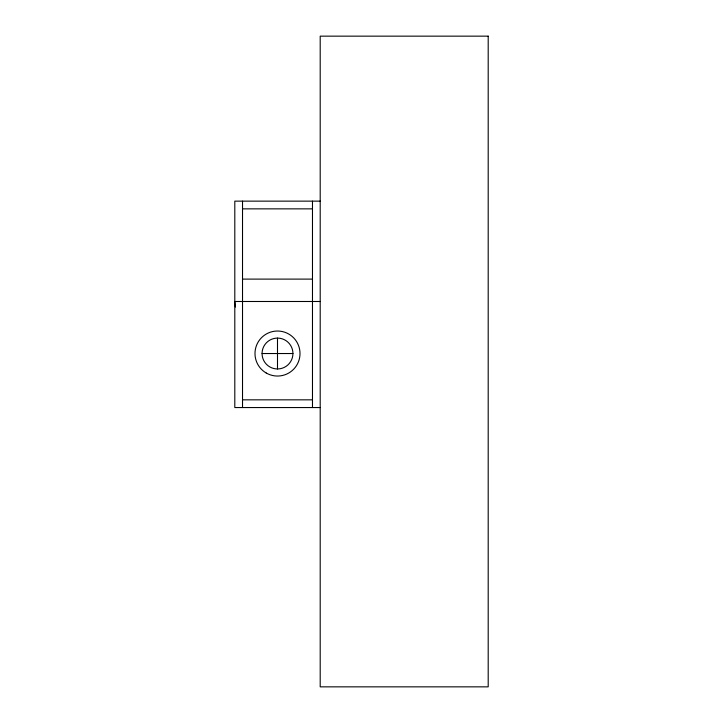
<?xml version="1.0" encoding="UTF-8"?>
<svg xmlns="http://www.w3.org/2000/svg" width="723" height="723" viewBox="0 0 723 723"><rect width="100%" height="100%" fill="white"/><g stroke="black" fill="none" stroke-linecap="round" stroke-linejoin="round"><path stroke-width="1.08" d="M320.199 201.139L234.803 201.139L234.803 407.555L320.199 407.555M242.521 208.857L312.481 208.857M242.512 279.105L312.481 279.105M320.199 301.491L234.803 301.491L235.391 307.067M262.06 353.529L292.932 353.529A15.436 15.436 0 0 1 269.778 366.895A15.436 15.436 0 0 1 269.778 340.162A15.436 15.436 0 0 1 292.932 353.529M242.521 399.837L312.481 399.837M312.481 201.139L312.481 407.555M277.496 338.102L277.496 368.965M242.521 201.139L242.521 407.555M488.197 36.15L320.199 36.15L320.199 686.85L488.197 686.85L488.197 36.15M266.245 373.023A22.503 22.503 0 0 0 300.009 353.529A22.503 22.503 0 0 0 266.245 334.044A22.503 22.503 0 0 0 266.245 373.023"/></g></svg>
